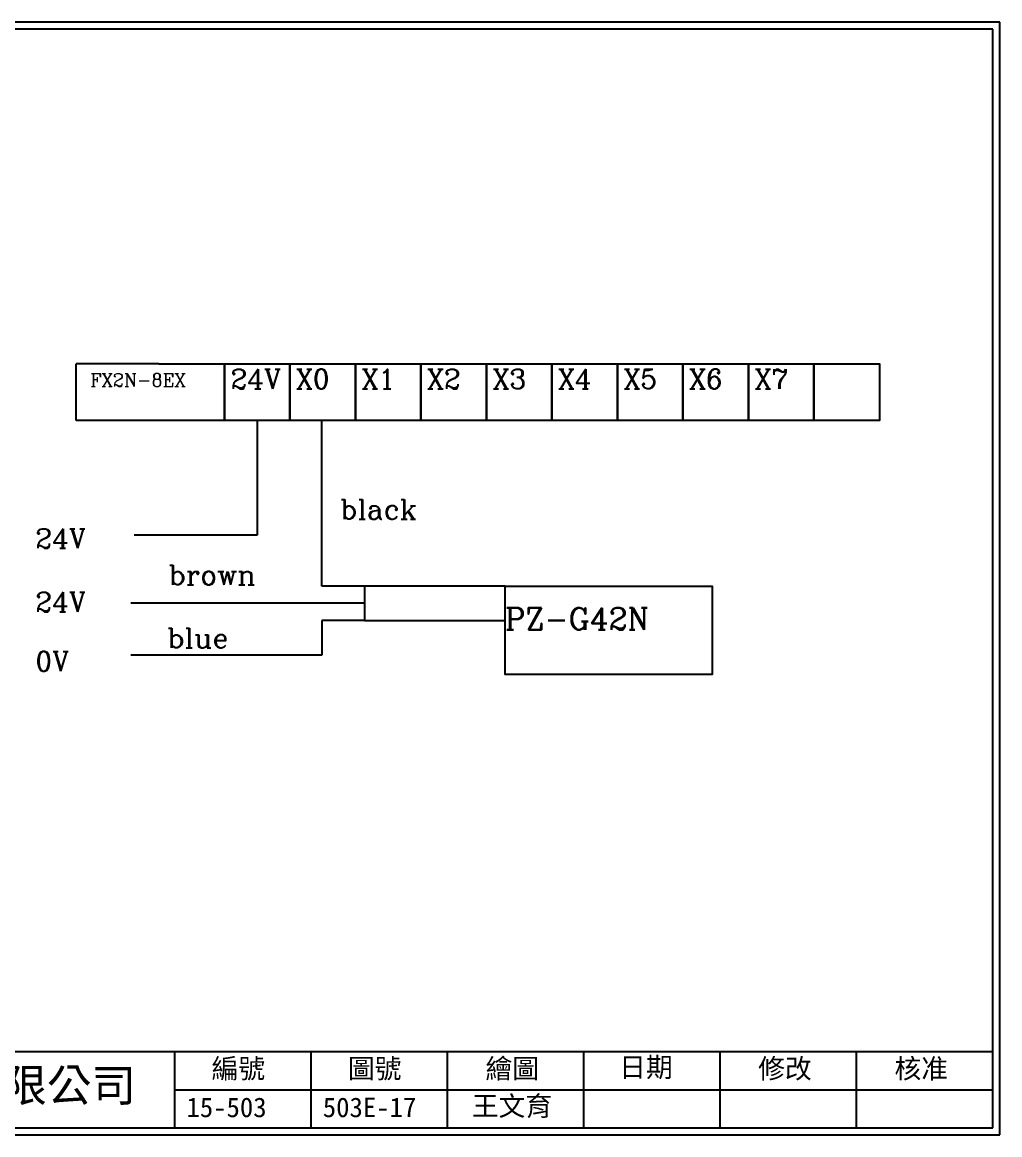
# Model space of a CAD drawing. Extents: x 926 to 1213, y -211 to -7.
# Drawn here: x 1033.5 to 1212.7, y -211.2 to -7.2 of the extents above; entities that cross this region are included whole.
import ezdxf

# ---------------------------------------------------------------- set-up
doc = ezdxf.new("R2010")
doc.units = 0
doc.layers.get('0').update_dxf_attribs({"linetype": 'CONTINUOUS'})
doc.layers.add('圖框層', color=7, linetype='CONTINUOUS')
doc.layers.add('標尺寸層', color=3, linetype='CONTINUOUS')
doc.styles.add('CNS', font='romanc.shx', dxfattribs={"bigfont": 'chineset.shx'})
doc.styles.add('STSL', font='kaiu.ttf')

msp = doc.modelspace()

# ---------------------------------------------------------------- linework, layer by layer
msp.add_lwpolyline([(1058.55, -69.88), (1070.56, -69.88), (1070.56, -80.28), (1058.55, -80.28)])
for points in [[(1070.56, -69.88), (1082.57, -69.88), (1082.57, -80.28), (1070.56, -80.28)], [(1082.57, -69.88), (1094.58, -69.88), (1094.58, -80.28), (1082.57, -80.28)], [(1094.58, -69.88), (1106.6, -69.88), (1106.6, -80.28), (1094.58, -80.28)], [(1106.6, -69.88), (1118.61, -69.88), (1118.61, -80.28), (1106.6, -80.28)], [(1118.61, -69.88), (1130.62, -69.88), (1130.62, -80.28), (1118.61, -80.28)], [(1130.62, -69.88), (1142.63, -69.88), (1142.63, -80.28), (1130.62, -80.28)], [(1142.63, -69.88), (1154.64, -69.88), (1154.64, -80.28), (1142.63, -80.28)], [(1154.64, -69.88), (1166.66, -69.88), (1166.66, -80.28), (1154.64, -80.28)], [(1166.66, -69.88), (1178.67, -69.88), (1178.67, -80.28), (1166.66, -80.28)], [(1178.67, -69.88), (1190.68, -69.88), (1190.68, -80.28), (1178.67, -80.28)]]:
    msp.add_lwpolyline(points, close=True)
at = {"layer": '圖框層', "color": 7}
for p, q in [((1212.74, -7.25), (925.74, -7.25)), ((1212.74, -211.22), (1212.74, -7.25)), ((1211.49, -8.5), (926.99, -8.5)), ((1211.49, -209.97), (1211.49, -8.5)), ((926.99, -195.97), (1211.49, -195.97)), ((1061.49, -209.97), (1061.49, -195.97)), ((1086.49, -209.97), (1086.49, -195.97)), ((1111.49, -209.97), (1111.49, -195.97)), ((1136.49, -209.97), (1136.49, -195.97)), ((1161.49, -209.97), (1161.49, -195.97)), ((1186.49, -209.97), (1186.49, -195.97)), ((1061.49, -202.97), (1211.49, -202.97)), ((926.99, -209.97), (1211.49, -209.97)), ((925.74, -211.22), (1212.74, -211.22))]:
    msp.add_line(p, q, dxfattribs=at)
at = {"layer": '標尺寸層', "color": 0}
for p, q in [((1058.55, -69.88), (1043.41, -69.88)), ((1043.41, -80.28), (1043.41, -69.88)), ((1058.55, -80.28), (1043.41, -80.28)), ((1076.57, -80.28), (1076.57, -101.29)), ((1088.43, -110.62), (1088.43, -80.28)), ((1076.57, -101.29), (1053.99, -101.29)), ((1103.1, -110.62), (1088.43, -110.62)), ((1096.24, -113.77), (1053.42, -113.77)), ((1096.24, -116.93), (1088.43, -116.93)), ((1088.43, -116.93), (1088.43, -123.31)), ((1088.43, -123.31), (1053.42, -123.31))]:
    msp.add_line(p, q, dxfattribs=at)
for points in [[(1122.02, -110.62), (1096.24, -110.62), (1096.24, -116.93), (1122.02, -116.93)], [(1122.02, -110.62), (1160.01, -110.62), (1160.01, -126.83), (1122.02, -126.83)]]:
    msp.add_lwpolyline(points, close=True, dxfattribs=at)

# ---------------------------------------------------------------- texts
at = {"char_height": 3.6, "width": 9.9496, "attachment_point": 1}
for s, insert in [('{\\Fromanc,chineset|c136;24V}', (1071.68, -70.84)), ('{\\Fromanc,chineset|c136;X0}', (1083.69, -70.84)), ('{\\Fromanc,chineset|c136;X1}', (1095.71, -70.84)), ('{\\Fromanc,chineset|c136;X2}', (1107.72, -70.84)), ('{\\Fromanc,chineset|c136;X3}', (1119.73, -70.84)), ('{\\Fromanc,chineset|c136;X4}', (1131.74, -70.84)), ('{\\Fromanc,chineset|c136;X5}', (1143.75, -70.84)), ('{\\Fromanc,chineset|c136;X6}', (1155.77, -70.84)), ('{\\Fromanc,chineset|c136;X7}', (1167.78, -70.84)), ('{\\Fromanc,chineset|c136;black}', (1091.73, -94.73)), ('{\\Fromanc,chineset|c136;24V}', (1035.9, -100.1)), ('{\\Fromanc,chineset|c136;brown}', (1060.27, -106.78)), ('{\\Fromanc,chineset|c136;24V}', (1035.9, -111.74)), ('{\\Fromanc,chineset|c136;blue}', (1060.03, -118.35)), ('{\\Fromanc,chineset|c136;0V}', (1035.9, -122.6))]:
    msp.add_mtext(s, dxfattribs=dict(at, insert=insert))
at = {"layer": '圖框層', "color": 4, "style": 'STSL'}
for s, height, p in [('編號', 3.6, (1068.21, -200.88)), ('圖號', 3.6, (1093.21, -200.88)), ('繪圖', 3.6, (1118.44, -200.88)), ('日期', 3.6, (1142.96, -200.63)), ('修改', 3.6, (1168.44, -200.88)), ('核准', 3.6, (1193.44, -200.88)), ('泓陞自動化科技有限公司', 6, (964.35, -205.14)), ('王文育', 3.6, (1115.93, -207.75)), ('15-503', 3.6, (1063.61, -207.99)), ('503E-17', 3.6, (1088.61, -207.99))]:
    msp.add_text(s, height=height, dxfattribs=at).set_placement(p)
at = {"layer": '標尺寸層', "color": 0, "attachment_point": 1, "style": 'CNS'}
for s, width, heights, insert, char_height in [('FX2N-8EX', 18.5663, [3.49], (1045.97, -71.63), 2.4), ('PZ-G42N', 37.9867, [8.12], (1122.02, -114.62), 4)]:
    msp.add_mtext_dynamic_manual_height_columns(s, width=width, gutter_width=32.5, heights=heights, dxfattribs=dict(at, insert=insert, char_height=char_height))

doc.saveas('drawing.dxf')
